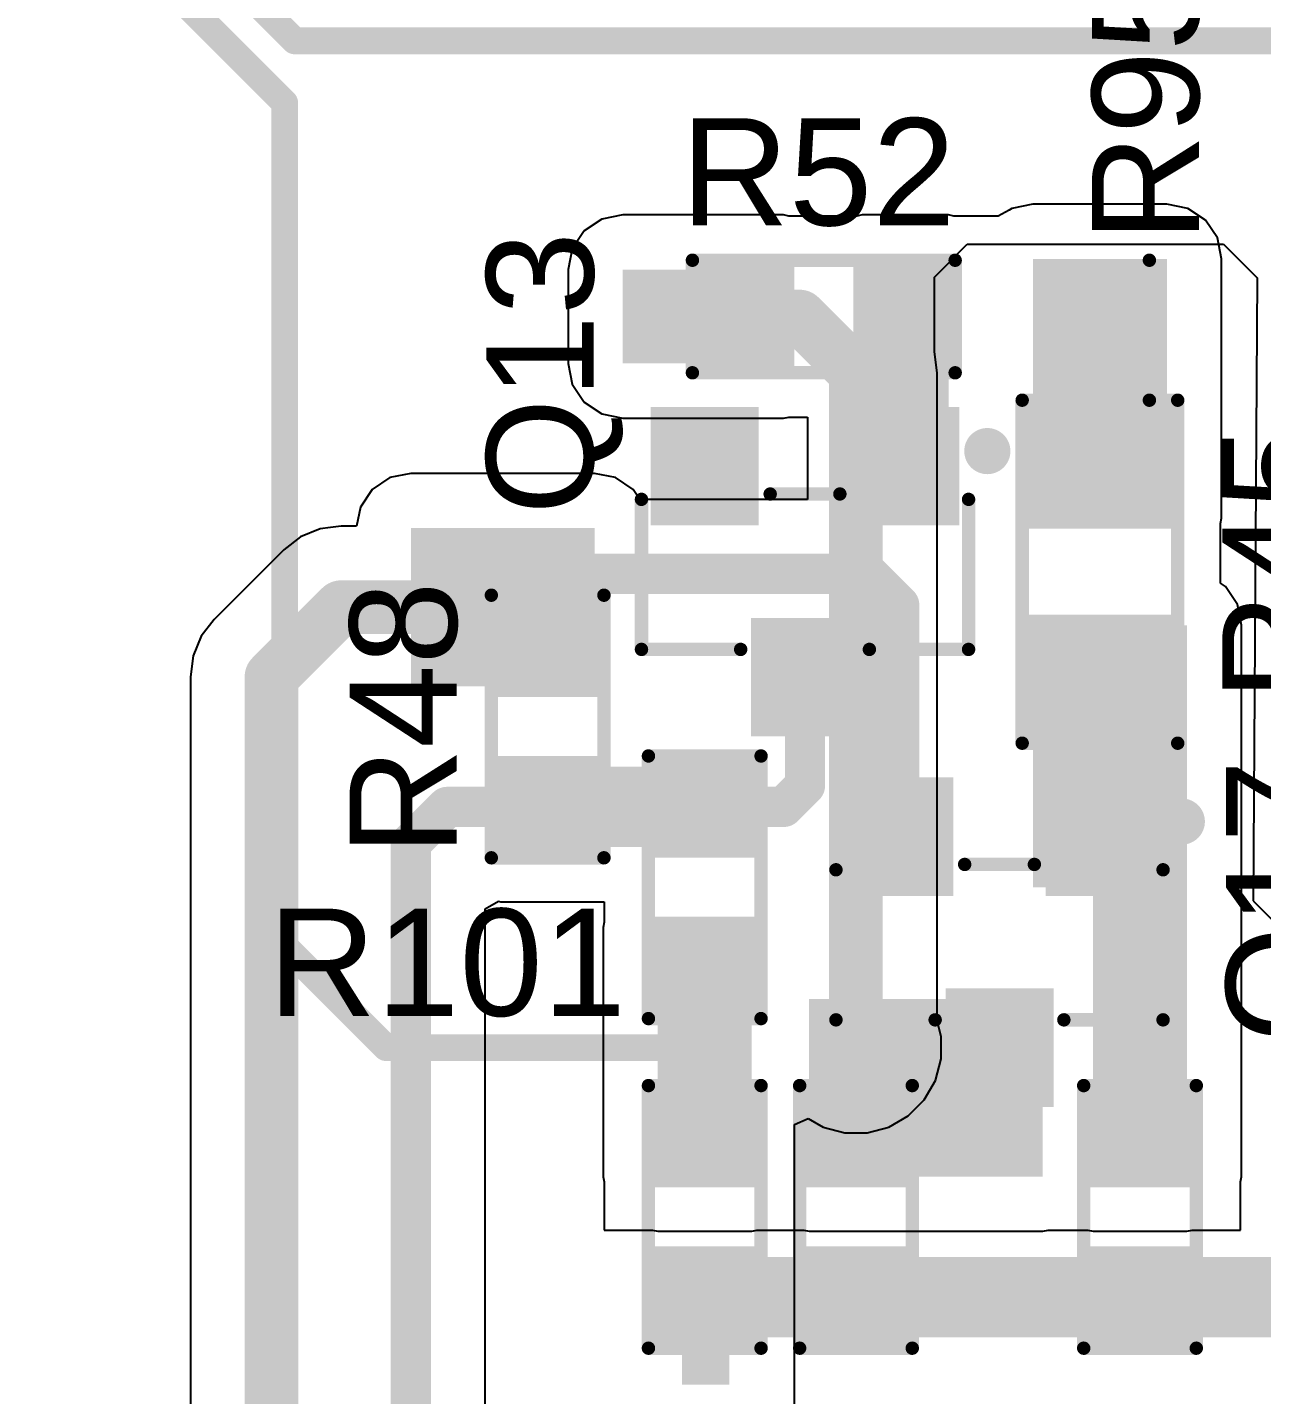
# Model space of a CAD drawing. Header units: millimetres. Extents: x 0 to 214, y 0 to 214.
# Drawn here: x 4.436 to 4.896, y 1.315 to 1.825 of the extents above; entities that cross this region are included whole.
import ezdxf

# ---------------------------------------------------------------- set-up
doc = ezdxf.new("R2010")
doc.units = ezdxf.units.MM
doc.header["$MEASUREMENT"] = 0
for name, color, linetype in [('BottomLayer', 5, 'Continuous'), ('BottomSolder', 6, 'Continuous'), ('TopLayer', 1, 'Continuous'), ('TopOverlay', 2, 'Continuous'), ('TopPaste', 8, 'Continuous'), ('TopSolder', 216, 'Continuous'), ('ViaHoleLayer', 16, 'Continuous')]:
    doc.layers.add(name, color=color, linetype=linetype)
doc.styles.add('Arial', font='', dxfattribs={"height": 0.2})
doc.styles.get('Arial').set_extended_font_data('Arial')

# ---------------------------------------------------------------- blocks, each defined once
blk = doc.blocks.new('RES_0603_263')
at = {"layer": 'TopLayer'}
for points in [[(-0.015, 0.0175), (-0.015, -0.0175), (-0.045, -0.0175), (-0.045, 0.0175)], [(0.045, 0.0175), (0.045, -0.0175), (0.015, -0.0175), (0.015, 0.0175)]]:
    blk.add_hatch(color=1, dxfattribs=at).paths.add_polyline_path(points)
at = {"layer": 'TopPaste'}
for points in [[(-0.015, 0.0175), (-0.015, -0.0175), (-0.045, -0.0175), (-0.045, 0.0175)], [(0.045, 0.0175), (0.045, -0.0175), (0.015, -0.0175), (0.015, 0.0175)]]:
    blk.add_hatch(color=8, dxfattribs=at).paths.add_polyline_path(points)
at = {"layer": 'TopSolder'}
for points in [[(-0.011, 0.0215), (-0.011, -0.0215), (-0.049, -0.0215), (-0.049, 0.0215)], [(0.049, 0.0215), (0.049, -0.0215), (0.011, -0.0215), (0.011, 0.0215)]]:
    blk.add_hatch(color=216, dxfattribs=at).paths.add_polyline_path(points)
at = {"layer": 'TopOverlay', "const_width": 0.005}
for points in [[(-0.049, 0.021), (-0.049, -0.021)], [(-0.049, 0.021), (0.049, 0.021)], [(0.049, 0.021), (0.049, -0.021)], [(-0.049, -0.021), (0.049, -0.021)]]:
    blk.add_lwpolyline(points, dxfattribs=at)
at = {"layer": 'TopOverlay', "const_width": 0.0025}
for points in [[(-0.05025, 0.021, 1), (-0.04775, 0.021, 1)], [(-0.05025, 0.021, 1), (-0.04775, 0.021, 1)], [(0.04775, 0.021, 1), (0.05025, 0.021, 1)], [(0.04775, 0.021, 1), (0.05025, 0.021, 1)], [(-0.05025, -0.021, 1), (-0.04775, -0.021, 1)], [(-0.05025, -0.021, 1), (-0.04775, -0.021, 1)], [(0.04775, -0.021, 1), (0.05025, -0.021, 1)], [(0.04775, -0.021, 1), (0.05025, -0.021, 1)]]:
    blk.add_lwpolyline(points, format="xyb", close=True, dxfattribs=at)
blk = doc.blocks.new('RES_0603_267')
at = {"layer": 'TopLayer'}
for points in [[(-0.015, 0.0175), (-0.015, -0.0175), (-0.045, -0.0175), (-0.045, 0.0175)], [(0.045, 0.0175), (0.045, -0.0175), (0.015, -0.0175), (0.015, 0.0175)]]:
    blk.add_hatch(color=1, dxfattribs=at).paths.add_polyline_path(points)
at = {"layer": 'TopPaste'}
for points in [[(-0.015, 0.0175), (-0.015, -0.0175), (-0.045, -0.0175), (-0.045, 0.0175)], [(0.045, 0.0175), (0.045, -0.0175), (0.015, -0.0175), (0.015, 0.0175)]]:
    blk.add_hatch(color=8, dxfattribs=at).paths.add_polyline_path(points)
at = {"layer": 'TopSolder'}
for points in [[(-0.011, 0.0215), (-0.011, -0.0215), (-0.049, -0.0215), (-0.049, 0.0215)], [(0.049, 0.0215), (0.049, -0.0215), (0.011, -0.0215), (0.011, 0.0215)]]:
    blk.add_hatch(color=216, dxfattribs=at).paths.add_polyline_path(points)
at = {"layer": 'TopOverlay', "const_width": 0.005}
for points in [[(-0.049, -0.021), (-0.049, 0.021)], [(0.049, 0.021), (-0.049, 0.021)], [(0.049, -0.021), (0.049, 0.021)], [(0.049, -0.021), (-0.049, -0.021)]]:
    blk.add_lwpolyline(points, dxfattribs=at)
at = {"layer": 'TopOverlay', "const_width": 0.0025}
for points in [[(-0.05025, 0.021, 1), (-0.04775, 0.021, 1)], [(-0.05025, 0.021, 1), (-0.04775, 0.021, 1)], [(0.04775, 0.021, 1), (0.05025, 0.021, 1)], [(0.04775, 0.021, 1), (0.05025, 0.021, 1)], [(-0.05025, -0.021, 1), (-0.04775, -0.021, 1)], [(-0.05025, -0.021, 1), (-0.04775, -0.021, 1)], [(0.04775, -0.021, 1), (0.05025, -0.021, 1)], [(0.04775, -0.021, 1), (0.05025, -0.021, 1)]]:
    blk.add_lwpolyline(points, format="xyb", close=True, dxfattribs=at)
blk = doc.blocks.new('RES_0805_269')
at = {"layer": 'TopLayer'}
for points in [[(-0.06, 0.025), (-0.02, 0.025), (-0.02, -0.025), (-0.06, -0.025)], [(0.02, 0.025), (0.06, 0.025), (0.06, -0.025), (0.02, -0.025)]]:
    blk.add_hatch(color=1, dxfattribs=at).paths.add_polyline_path(points)
at = {"layer": 'TopPaste'}
for points in [[(-0.06, 0.025), (-0.02, 0.025), (-0.02, -0.025), (-0.06, -0.025)], [(0.02, 0.025), (0.06, 0.025), (0.06, -0.025), (0.02, -0.025)]]:
    blk.add_hatch(color=8, dxfattribs=at).paths.add_polyline_path(points)
at = {"layer": 'TopSolder'}
for points in [[(-0.064, 0.029), (-0.016, 0.029), (-0.016, -0.029), (-0.064, -0.029)], [(0.016, 0.029), (0.064, 0.029), (0.064, -0.029), (0.016, -0.029)]]:
    blk.add_hatch(color=216, dxfattribs=at).paths.add_polyline_path(points)
at = {"layer": 'TopOverlay', "const_width": 0.005}
for points in [[(-0.064, 0.029), (0.064, 0.029)], [(-0.064, 0.029), (-0.064, -0.029)], [(0.064, 0.029), (0.064, -0.029)], [(-0.064, -0.029), (0.064, -0.029)]]:
    blk.add_lwpolyline(points, dxfattribs=at)
at = {"layer": 'TopOverlay', "const_width": 0.0025}
for points in [[(-0.06525, 0.029, 1), (-0.06275, 0.029, 1)], [(-0.06525, 0.029, 1), (-0.06275, 0.029, 1)], [(0.06275, 0.029, 1), (0.06525, 0.029, 1)], [(0.06275, 0.029, 1), (0.06525, 0.029, 1)], [(-0.06525, -0.029, 1), (-0.06275, -0.029, 1)], [(-0.06525, -0.029, 1), (-0.06275, -0.029, 1)], [(0.06275, -0.029, 1), (0.06525, -0.029, 1)], [(0.06275, -0.029, 1), (0.06525, -0.029, 1)]]:
    blk.add_lwpolyline(points, format="xyb", close=True, dxfattribs=at)
blk = doc.blocks.new('RES_0603_273')
at = {"layer": 'TopLayer'}
for points in [[(-0.015, 0.0175), (-0.015, -0.0175), (-0.045, -0.0175), (-0.045, 0.0175)], [(0.045, 0.0175), (0.045, -0.0175), (0.015, -0.0175), (0.015, 0.0175)]]:
    blk.add_hatch(color=1, dxfattribs=at).paths.add_polyline_path(points)
at = {"layer": 'TopPaste'}
for points in [[(-0.015, 0.0175), (-0.015, -0.0175), (-0.045, -0.0175), (-0.045, 0.0175)], [(0.045, 0.0175), (0.045, -0.0175), (0.015, -0.0175), (0.015, 0.0175)]]:
    blk.add_hatch(color=8, dxfattribs=at).paths.add_polyline_path(points)
at = {"layer": 'TopSolder'}
for points in [[(-0.011, 0.0215), (-0.011, -0.0215), (-0.049, -0.0215), (-0.049, 0.0215)], [(0.049, 0.0215), (0.049, -0.0215), (0.011, -0.0215), (0.011, 0.0215)]]:
    blk.add_hatch(color=216, dxfattribs=at).paths.add_polyline_path(points)
at = {"layer": 'TopOverlay', "const_width": 0.005}
for points in [[(-0.049, 0.021), (-0.049, -0.021)], [(-0.049, 0.021), (0.049, 0.021)], [(0.049, 0.021), (0.049, -0.021)], [(-0.049, -0.021), (0.049, -0.021)]]:
    blk.add_lwpolyline(points, dxfattribs=at)
at = {"layer": 'TopOverlay', "const_width": 0.0025}
for points in [[(-0.05025, 0.021, 1), (-0.04775, 0.021, 1)], [(-0.05025, 0.021, 1), (-0.04775, 0.021, 1)], [(0.04775, 0.021, 1), (0.05025, 0.021, 1)], [(0.04775, 0.021, 1), (0.05025, 0.021, 1)], [(-0.05025, -0.021, 1), (-0.04775, -0.021, 1)], [(-0.05025, -0.021, 1), (-0.04775, -0.021, 1)], [(0.04775, -0.021, 1), (0.05025, -0.021, 1)], [(0.04775, -0.021, 1), (0.05025, -0.021, 1)]]:
    blk.add_lwpolyline(points, format="xyb", close=True, dxfattribs=at)
blk = doc.blocks.new('RES_0603_277')
at = {"layer": 'TopLayer'}
for points in [[(-0.015, 0.0175), (-0.015, -0.0175), (-0.045, -0.0175), (-0.045, 0.0175)], [(0.045, 0.0175), (0.045, -0.0175), (0.015, -0.0175), (0.015, 0.0175)]]:
    blk.add_hatch(color=1, dxfattribs=at).paths.add_polyline_path(points)
at = {"layer": 'TopPaste'}
for points in [[(-0.015, 0.0175), (-0.015, -0.0175), (-0.045, -0.0175), (-0.045, 0.0175)], [(0.045, 0.0175), (0.045, -0.0175), (0.015, -0.0175), (0.015, 0.0175)]]:
    blk.add_hatch(color=8, dxfattribs=at).paths.add_polyline_path(points)
at = {"layer": 'TopSolder'}
for points in [[(-0.011, 0.0215), (-0.011, -0.0215), (-0.049, -0.0215), (-0.049, 0.0215)], [(0.049, 0.0215), (0.049, -0.0215), (0.011, -0.0215), (0.011, 0.0215)]]:
    blk.add_hatch(color=216, dxfattribs=at).paths.add_polyline_path(points)
at = {"layer": 'TopOverlay', "const_width": 0.005}
for points in [[(-0.049, 0.021), (-0.049, -0.021)], [(-0.049, 0.021), (0.049, 0.021)], [(0.049, 0.021), (0.049, -0.021)], [(-0.049, -0.021), (0.049, -0.021)]]:
    blk.add_lwpolyline(points, dxfattribs=at)
at = {"layer": 'TopOverlay', "const_width": 0.0025}
for points in [[(-0.05025, 0.021, 1), (-0.04775, 0.021, 1)], [(-0.05025, 0.021, 1), (-0.04775, 0.021, 1)], [(0.04775, 0.021, 1), (0.05025, 0.021, 1)], [(0.04775, 0.021, 1), (0.05025, 0.021, 1)], [(-0.05025, -0.021, 1), (-0.04775, -0.021, 1)], [(-0.05025, -0.021, 1), (-0.04775, -0.021, 1)], [(0.04775, -0.021, 1), (0.05025, -0.021, 1)], [(0.04775, -0.021, 1), (0.05025, -0.021, 1)]]:
    blk.add_lwpolyline(points, format="xyb", close=True, dxfattribs=at)
blk = doc.blocks.new('RES_0603_398')
at = {"layer": 'TopLayer'}
for points in [[(-0.015, 0.0175), (-0.015, -0.0175), (-0.045, -0.0175), (-0.045, 0.0175)], [(0.045, 0.0175), (0.045, -0.0175), (0.015, -0.0175), (0.015, 0.0175)]]:
    blk.add_hatch(color=1, dxfattribs=at).paths.add_polyline_path(points)
at = {"layer": 'TopPaste'}
for points in [[(-0.015, 0.0175), (-0.015, -0.0175), (-0.045, -0.0175), (-0.045, 0.0175)], [(0.045, 0.0175), (0.045, -0.0175), (0.015, -0.0175), (0.015, 0.0175)]]:
    blk.add_hatch(color=8, dxfattribs=at).paths.add_polyline_path(points)
at = {"layer": 'TopSolder'}
for points in [[(-0.011, 0.0215), (-0.011, -0.0215), (-0.049, -0.0215), (-0.049, 0.0215)], [(0.049, 0.0215), (0.049, -0.0215), (0.011, -0.0215), (0.011, 0.0215)]]:
    blk.add_hatch(color=216, dxfattribs=at).paths.add_polyline_path(points)
at = {"layer": 'TopOverlay', "const_width": 0.005}
for points in [[(-0.049, 0.021), (-0.049, -0.021)], [(0.049, 0.021), (-0.049, 0.021)], [(0.049, 0.021), (0.049, -0.021)], [(0.049, -0.021), (-0.049, -0.021)]]:
    blk.add_lwpolyline(points, dxfattribs=at)
at = {"layer": 'TopOverlay', "const_width": 0.0025}
for points in [[(-0.05025, 0.021, 1), (-0.04775, 0.021, 1)], [(-0.05025, 0.021, 1), (-0.04775, 0.021, 1)], [(0.04775, 0.021, 1), (0.05025, 0.021, 1)], [(0.04775, 0.021, 1), (0.05025, 0.021, 1)], [(-0.05025, -0.021, 1), (-0.04775, -0.021, 1)], [(-0.05025, -0.021, 1), (-0.04775, -0.021, 1)], [(0.04775, -0.021, 1), (0.05025, -0.021, 1)], [(0.04775, -0.021, 1), (0.05025, -0.021, 1)]]:
    blk.add_lwpolyline(points, format="xyb", close=True, dxfattribs=at)
blk = doc.blocks.new('RES_0603_402')
at = {"layer": 'TopLayer'}
for points in [[(-0.015, 0.0175), (-0.015, -0.0175), (-0.045, -0.0175), (-0.045, 0.0175)], [(0.045, 0.0175), (0.045, -0.0175), (0.015, -0.0175), (0.015, 0.0175)]]:
    blk.add_hatch(color=1, dxfattribs=at).paths.add_polyline_path(points)
at = {"layer": 'TopPaste'}
for points in [[(-0.015, 0.0175), (-0.015, -0.0175), (-0.045, -0.0175), (-0.045, 0.0175)], [(0.045, 0.0175), (0.045, -0.0175), (0.015, -0.0175), (0.015, 0.0175)]]:
    blk.add_hatch(color=8, dxfattribs=at).paths.add_polyline_path(points)
at = {"layer": 'TopSolder'}
for points in [[(-0.011, 0.0215), (-0.011, -0.0215), (-0.049, -0.0215), (-0.049, 0.0215)], [(0.049, 0.0215), (0.049, -0.0215), (0.011, -0.0215), (0.011, 0.0215)]]:
    blk.add_hatch(color=216, dxfattribs=at).paths.add_polyline_path(points)
at = {"layer": 'TopOverlay', "const_width": 0.005}
for points in [[(-0.049, 0.021), (-0.049, -0.021)], [(-0.049, 0.021), (0.049, 0.021)], [(0.049, 0.021), (0.049, -0.021)], [(-0.049, -0.021), (0.049, -0.021)]]:
    blk.add_lwpolyline(points, dxfattribs=at)
at = {"layer": 'TopOverlay', "const_width": 0.0025}
for points in [[(-0.05025, 0.021, 1), (-0.04775, 0.021, 1)], [(-0.05025, 0.021, 1), (-0.04775, 0.021, 1)], [(0.04775, 0.021, 1), (0.05025, 0.021, 1)], [(0.04775, 0.021, 1), (0.05025, 0.021, 1)], [(-0.05025, -0.021, 1), (-0.04775, -0.021, 1)], [(-0.05025, -0.021, 1), (-0.04775, -0.021, 1)], [(0.04775, -0.021, 1), (0.05025, -0.021, 1)], [(0.04775, -0.021, 1), (0.05025, -0.021, 1)]]:
    blk.add_lwpolyline(points, format="xyb", close=True, dxfattribs=at)
blk = doc.blocks.new('SOT_23_429')
at = {"layer": 'TopLayer'}
for points in [[(-0.01614, 0.05748), (0.01614, 0.05748), (0.01614, 0.02126), (-0.01614, 0.02126)], [(-0.05354, -0.02126), (-0.02126, -0.02126), (-0.02126, -0.05748), (-0.05354, -0.05748)], [(0.02126, -0.02126), (0.05354, -0.02126), (0.05354, -0.05748), (0.02126, -0.05748)]]:
    blk.add_hatch(color=1, dxfattribs=at).paths.add_polyline_path(points)
at = {"layer": 'TopPaste'}
for points in [[(-0.01614, 0.05748), (0.01614, 0.05748), (0.01614, 0.02126), (-0.01614, 0.02126)], [(-0.05354, -0.02126), (-0.02126, -0.02126), (-0.02126, -0.05748), (-0.05354, -0.05748)], [(0.02126, -0.02126), (0.05354, -0.02126), (0.05354, -0.05748), (0.02126, -0.05748)]]:
    blk.add_hatch(color=8, dxfattribs=at).paths.add_polyline_path(points)
at = {"layer": 'TopSolder'}
for points in [[(-0.02014, 0.06148), (0.02014, 0.06148), (0.02014, 0.01726), (-0.02014, 0.01726)], [(-0.05754, -0.01726), (-0.01726, -0.01726), (-0.01726, -0.06148), (-0.05754, -0.06148)], [(0.01726, -0.01726), (0.05754, -0.01726), (0.05754, -0.06148), (0.01726, -0.06148)]]:
    blk.add_hatch(color=216, dxfattribs=at).paths.add_polyline_path(points)
at = {"layer": 'TopOverlay', "const_width": 0.005}
for points in [[(-0.061, 0.029), (-0.061, -0.027)], [(-0.024, 0.029), (-0.061, 0.029)], [(0.061, 0.029), (0.024, 0.029)], [(0.061, 0.029), (0.061, -0.027)], [(0.013, -0.029), (-0.013, -0.029)]]:
    blk.add_lwpolyline(points, dxfattribs=at)
at = {"layer": 'TopOverlay'}
for points, const_width in [([(-0.06225, 0.029, 1), (-0.05975, 0.029, 1)], 0.0025), ([(-0.06225, 0.029, 1), (-0.05975, 0.029, 1)], 0.0025), ([(-0.02525, 0.029, 1), (-0.02275, 0.029, 1)], 0.0025), ([(0.02275, 0.029, 1), (0.02525, 0.029, 1)], 0.0025), ([(0.05975, 0.029, 1), (0.06225, 0.029, 1)], 0.0025), ([(0.05975, 0.029, 1), (0.06225, 0.029, 1)], 0.0025), ([(-0.06225, -0.027, 1), (-0.05975, -0.027, 1)], 0.0025), ([(0.05975, -0.027, 1), (0.06225, -0.027, 1)], 0.0025), ([(-0.01425, -0.029, 1), (-0.01175, -0.029, 1)], 0.0025), ([(0.01175, -0.029, 1), (0.01425, -0.029, 1)], 0.0025), ([(-0.06439, -0.045, 1), (-0.07161, -0.045, 1)], 0.01), ([(-0.07411, -0.045, 1), (-0.06911, -0.045, 1)], 0.005), ([(-0.06689, -0.045, 1), (-0.06189, -0.045, 1)], 0.005)]:
    blk.add_lwpolyline(points, format="xyb", close=True, dxfattribs=dict(at, const_width=const_width))
blk = doc.blocks.new('SOT_23_432')
at = {"layer": 'TopLayer'}
for points in [[(-0.01614, 0.05748), (0.01614, 0.05748), (0.01614, 0.02126), (-0.01614, 0.02126)], [(-0.05354, -0.02126), (-0.02126, -0.02126), (-0.02126, -0.05748), (-0.05354, -0.05748)], [(0.02126, -0.02126), (0.05354, -0.02126), (0.05354, -0.05748), (0.02126, -0.05748)]]:
    blk.add_hatch(color=1, dxfattribs=at).paths.add_polyline_path(points)
at = {"layer": 'TopPaste'}
for points in [[(-0.01614, 0.05748), (0.01614, 0.05748), (0.01614, 0.02126), (-0.01614, 0.02126)], [(-0.05354, -0.02126), (-0.02126, -0.02126), (-0.02126, -0.05748), (-0.05354, -0.05748)], [(0.02126, -0.02126), (0.05354, -0.02126), (0.05354, -0.05748), (0.02126, -0.05748)]]:
    blk.add_hatch(color=8, dxfattribs=at).paths.add_polyline_path(points)
at = {"layer": 'TopSolder'}
for points in [[(-0.02014, 0.06148), (0.02014, 0.06148), (0.02014, 0.01726), (-0.02014, 0.01726)], [(-0.05754, -0.01726), (-0.01726, -0.01726), (-0.01726, -0.06148), (-0.05754, -0.06148)], [(0.01726, -0.01726), (0.05754, -0.01726), (0.05754, -0.06148), (0.01726, -0.06148)]]:
    blk.add_hatch(color=216, dxfattribs=at).paths.add_polyline_path(points)
at = {"layer": 'TopOverlay', "const_width": 0.005}
for points in [[(-0.024, 0.029), (-0.061, 0.029)], [(-0.061, 0.029), (-0.061, -0.027)], [(0.061, 0.029), (0.024, 0.029)], [(0.061, 0.029), (0.061, -0.027)], [(0.013, -0.029), (-0.013, -0.029)]]:
    blk.add_lwpolyline(points, dxfattribs=at)
at = {"layer": 'TopOverlay'}
for points, const_width in [([(-0.06225, 0.029, 1), (-0.05975, 0.029, 1)], 0.0025), ([(-0.06225, 0.029, 1), (-0.05975, 0.029, 1)], 0.0025), ([(-0.02525, 0.029, 1), (-0.02275, 0.029, 1)], 0.0025), ([(0.02275, 0.029, 1), (0.02525, 0.029, 1)], 0.0025), ([(0.05975, 0.029, 1), (0.06225, 0.029, 1)], 0.0025), ([(0.05975, 0.029, 1), (0.06225, 0.029, 1)], 0.0025), ([(-0.06225, -0.027, 1), (-0.05975, -0.027, 1)], 0.0025), ([(0.05975, -0.027, 1), (0.06225, -0.027, 1)], 0.0025), ([(-0.01425, -0.029, 1), (-0.01175, -0.029, 1)], 0.0025), ([(0.01175, -0.029, 1), (0.01425, -0.029, 1)], 0.0025), ([(-0.06439, -0.045, 1), (-0.07161, -0.045, 1)], 0.01), ([(-0.07411, -0.045, 1), (-0.06911, -0.045, 1)], 0.005), ([(-0.06689, -0.045, 1), (-0.06189, -0.045, 1)], 0.005)]:
    blk.add_lwpolyline(points, format="xyb", close=True, dxfattribs=dict(at, const_width=const_width))

msp = doc.modelspace()

# ---------------------------------------------------------------- hatches: boundary and pattern name
at = {"layer": 'BottomLayer'}
h = msp.add_hatch(color=5, dxfattribs=at)
edge = h.paths.add_edge_path()
edge.add_arc((4.67232, 1.71703), 0.01181, 0, 360)
h = msp.add_hatch(color=5, dxfattribs=at)
edge = h.paths.add_edge_path()
edge.add_arc((4.83431, 1.71753), 0.01181, 0, 360)
h = msp.add_hatch(color=5, dxfattribs=at)
edge = h.paths.add_edge_path()
edge.add_arc((4.68847, 1.44419), 0.01181, 0, 360)
h = msp.add_hatch(color=5, dxfattribs=at)
edge = h.paths.add_edge_path()
edge.add_arc((4.74487, 1.44419), 0.01181, 0, 360)
at = {"layer": 'BottomSolder'}
h = msp.add_hatch(color=6, dxfattribs=at)
edge = h.paths.add_edge_path()
edge.add_arc((4.67232, 1.71703), 0.00591, 0, 360)
h = msp.add_hatch(color=6, dxfattribs=at)
edge = h.paths.add_edge_path()
edge.add_arc((4.83431, 1.71753), 0.00591, 0, 360)
h = msp.add_hatch(color=6, dxfattribs=at)
edge = h.paths.add_edge_path()
edge.add_arc((4.68847, 1.44419), 0.00591, 0, 360)
h = msp.add_hatch(color=6, dxfattribs=at)
edge = h.paths.add_edge_path()
edge.add_arc((4.74487, 1.44419), 0.00591, 0, 360)
at = {"layer": 'TopLayer'}
for points in [[(4.81087, 1.6418), (4.86087, 1.6418), (4.86087, 1.73853), (4.81087, 1.73853)], [(4.65787, 1.69953), (4.71787, 1.69953), (4.71787, 1.73453), (4.65787, 1.73453)], [(4.74713, 1.64306), (4.77941, 1.64306), (4.77941, 1.73453), (4.74713, 1.73453)], [(4.57887, 1.57903), (4.64737, 1.57903), (4.64737, 1.6381), (4.57887, 1.6381)], [(4.61237, 1.57903), (4.64737, 1.57903), (4.64737, 1.62503), (4.61237, 1.62503)], [(4.81087, 1.50403), (4.86831, 1.50403), (4.86831, 1.6018), (4.81087, 1.6018)], [(4.61237, 1.51903), (4.70597, 1.51903), (4.70597, 1.54903), (4.61237, 1.54903)], [(4.83331, 1.39603), (4.86831, 1.39603), (4.86831, 1.54104), (4.83331, 1.54104)], [(4.67097, 1.39603), (4.70597, 1.39603), (4.70597, 1.48903), (4.67097, 1.48903)], [(4.72737, 1.39603), (4.81455, 1.39603), (4.81455, 1.4623), (4.72737, 1.4623)], [(4.67097, 1.33603), (4.99737, 1.33603), (4.99737, 1.36603), (4.67097, 1.36603)], [(4.67999, 1.3494), (4.67999, 1.31838), (4.6977, 1.31838), (4.6977, 1.3494)]]:
    msp.add_hatch(color=1, dxfattribs=at).paths.add_polyline_path(points)
h = msp.add_hatch(color=1, dxfattribs=at)
edge = h.paths.add_edge_path()
edge.add_arc((4.67232, 1.71703), 0.01181, 0, 360)
h = msp.add_hatch(color=1, dxfattribs=at)
edge = h.paths.add_edge_path()
edge.add_arc((4.83431, 1.71753), 0.01181, 0, 360)
h = msp.add_hatch(color=1, dxfattribs=at)
edge = h.paths.add_edge_path()
edge.add_arc((4.68847, 1.44419), 0.01181, 0, 360)
h = msp.add_hatch(color=1, dxfattribs=at)
edge = h.paths.add_edge_path()
edge.add_arc((4.74487, 1.44419), 0.01181, 0, 360)
at = {"layer": 'TopSolder'}
h = msp.add_hatch(color=216, dxfattribs=at)
edge = h.paths.add_edge_path()
edge.add_arc((4.67232, 1.71703), 0.00591, 0, 360)
h = msp.add_hatch(color=216, dxfattribs=at)
edge = h.paths.add_edge_path()
edge.add_arc((4.83431, 1.71753), 0.00591, 0, 360)
h = msp.add_hatch(color=216, dxfattribs=at)
edge = h.paths.add_edge_path()
edge.add_arc((4.68847, 1.44419), 0.00591, 0, 360)
h = msp.add_hatch(color=216, dxfattribs=at)
edge = h.paths.add_edge_path()
edge.add_arc((4.74487, 1.44419), 0.00591, 0, 360)
at = {"layer": 'ViaHoleLayer'}
h = msp.add_hatch(color=16, dxfattribs=at)
edge = h.paths.add_edge_path()
edge.add_arc((4.67232, 1.71703), 0.00591, 0, 360)
h = msp.add_hatch(color=16, dxfattribs=at)
edge = h.paths.add_edge_path()
edge.add_arc((4.83431, 1.71753), 0.00591, 0, 360)
h = msp.add_hatch(color=16, dxfattribs=at)
edge = h.paths.add_edge_path()
edge.add_arc((4.68847, 1.44419), 0.00591, 0, 360)
h = msp.add_hatch(color=16, dxfattribs=at)
edge = h.paths.add_edge_path()
edge.add_arc((4.74487, 1.44419), 0.00591, 0, 360)

# ---------------------------------------------------------------- linework, layer by layer
at = {"layer": 'BottomLayer'}
for p, q in [((4.7741, 1.73172), (4.78638, 1.744)), ((4.78638, 1.744), (4.882, 1.744)), ((4.882, 1.744), (4.89453, 1.73147)), ((4.7741, 1.70387), (4.7741, 1.73172)), ((4.89453, 1.73147), (4.893, 1.499)), ((4.77513, 1.69603), (4.7741, 1.70387)), ((4.77513, 1.45417), (4.77513, 1.69603)), ((4.893, 1.499), (4.91, 1.482)), ((4.77668, 1.44837), (4.77513, 1.45417)), ((4.77668, 1.44), (4.77668, 1.44837)), ((4.77451, 1.43191), (4.77668, 1.44)), ((4.77032, 1.42465), (4.77451, 1.43191)), ((4.7644, 1.41873), (4.77032, 1.42465)), ((4.75715, 1.41454), (4.7644, 1.41873)), ((4.722, 1.41549), (4.727, 1.41777)), ((4.722, 0.9783), (4.722, 1.41549)), ((4.727, 1.41777), (4.73259, 1.41454)), ((4.73259, 1.41454), (4.74068, 1.41237)), ((4.74906, 1.41237), (4.75715, 1.41454)), ((4.74068, 1.41237), (4.74906, 1.41237))]:
    msp.add_line(p, q, dxfattribs=at)
for points, const_width in [([(4.45782, 1.89761), (4.53553, 1.81989)], 0.01), ([(4.44082, 1.88778), (4.53177, 1.79683)], 0.01), ([(4.53553, 1.81989), (4.94225, 1.81989)], 0.01), ([(4.53177, 1.48206), (4.53177, 1.79683)], 0.01), ([(4.67232, 1.71703), (4.72387, 1.71703)], 0.02), ([(4.72387, 1.71703), (4.74487, 1.69603)], 0.02), ([(4.74487, 1.44419), (4.74487, 1.69603)], 0.02), ([(4.53177, 1.48206), (4.56964, 1.44419)], 0.01), ([(4.56964, 1.44419), (4.68847, 1.44419)], 0.01)]:
    msp.add_lwpolyline(points, dxfattribs=dict(at, const_width=const_width))
for points, const_width in [([(4.53303, 1.81989, 1), (4.53803, 1.81989, 1)], 0.005), ([(4.53303, 1.81989, 1), (4.53803, 1.81989, 1)], 0.005), ([(4.52927, 1.79683, 1), (4.53427, 1.79683, 1)], 0.005), ([(4.52927, 1.79683, 1), (4.53427, 1.79683, 1)], 0.005), ([(4.66732, 1.71703, 1), (4.67732, 1.71703, 1)], 0.01), ([(4.71887, 1.71703, 1), (4.72887, 1.71703, 1)], 0.01), ([(4.71887, 1.71703, 1), (4.72887, 1.71703, 1)], 0.01), ([(4.73987, 1.69603, 1), (4.74987, 1.69603, 1)], 0.01), ([(4.73987, 1.69603, 1), (4.74987, 1.69603, 1)], 0.01), ([(4.52927, 1.48206, 1), (4.53427, 1.48206, 1)], 0.005), ([(4.52927, 1.48206, 1), (4.53427, 1.48206, 1)], 0.005), ([(4.56714, 1.44419, 1), (4.57214, 1.44419, 1)], 0.005), ([(4.56714, 1.44419, 1), (4.57214, 1.44419, 1)], 0.005), ([(4.68597, 1.44419, 1), (4.69097, 1.44419, 1)], 0.005), ([(4.73987, 1.44419, 1), (4.74987, 1.44419, 1)], 0.01)]:
    msp.add_lwpolyline(points, format="xyb", close=True, dxfattribs=dict(at, const_width=const_width))
at = {"layer": 'TopLayer'}
for p, q in [((4.802, 1.75667), (4.79787, 1.75453)), ((4.80306, 1.75737), (4.802, 1.75667)), ((4.81087, 1.75893), (4.80306, 1.75737)), ((4.86087, 1.75893), (4.81087, 1.75893)), ((4.86867, 1.75737), (4.86087, 1.75893)), ((4.87529, 1.75295), (4.86867, 1.75737)), ((4.65006, 1.75337), (4.64345, 1.74895)), ((4.65787, 1.75493), (4.65006, 1.75337)), ((4.71787, 1.75493), (4.65787, 1.75493)), ((4.71984, 1.75453), (4.71787, 1.75493)), ((4.74516, 1.75453), (4.71984, 1.75453)), ((4.74713, 1.75493), (4.74516, 1.75453)), ((4.77941, 1.75493), (4.74713, 1.75493)), ((4.78138, 1.75453), (4.77941, 1.75493)), ((4.79787, 1.75453), (4.78138, 1.75453)), ((4.79787, 1.75453), (4.79787, 1.75453)), ((4.79787, 1.75453), (4.79787, 1.75453)), ((4.87971, 1.74634), (4.87529, 1.75295)), ((4.64345, 1.74895), (4.63903, 1.74234)), ((4.88126, 1.73853), (4.87971, 1.74634)), ((4.63903, 1.74234), (4.63748, 1.73453)), ((4.88126, 1.6418), (4.88126, 1.73853)), ((4.63748, 1.73453), (4.63748, 1.69953)), ((4.63748, 1.69953), (4.63903, 1.69173)), ((4.63903, 1.69173), (4.64345, 1.68512)), ((4.64345, 1.68512), (4.65006, 1.68069)), ((4.65006, 1.68069), (4.65787, 1.67914)), ((4.65787, 1.67914), (4.71787, 1.67914)), ((4.71787, 1.67914), (4.71984, 1.67953)), ((4.71984, 1.67953), (4.72674, 1.67953)), ((4.72674, 1.67953), (4.72674, 1.64877)), ((4.57887, 1.65849), (4.57106, 1.65694)), ((4.64737, 1.65849), (4.57887, 1.65849)), ((4.65517, 1.65694), (4.64737, 1.65849)), ((4.57106, 1.65694), (4.56445, 1.65252)), ((4.66179, 1.65252), (4.65517, 1.65694)), ((4.56445, 1.65252), (4.56003, 1.6459)), ((4.66429, 1.64877), (4.66179, 1.65252)), ((4.72674, 1.64877), (4.66429, 1.64877)), ((4.56003, 1.6459), (4.55862, 1.63882)), ((4.54891, 1.63831), (4.54499, 1.63779)), ((4.55282, 1.63882), (4.54891, 1.63831)), ((4.55862, 1.63882), (4.55282, 1.63882)), ((4.55282, 1.63882), (4.55282, 1.63882)), ((4.88087, 1.63983), (4.88126, 1.6418)), ((4.88087, 1.61746), (4.88087, 1.63983)), ((4.53769, 1.63477), (4.53143, 1.62996)), ((4.54499, 1.63779), (4.53769, 1.63477)), ((4.53143, 1.62996), (4.50547, 1.60401)), ((4.88273, 1.61622), (4.88087, 1.61746)), ((4.88715, 1.6096), (4.88273, 1.61622)), ((4.8887, 1.6018), (4.88715, 1.6096)), ((4.50547, 1.60401), (4.50066, 1.59774)), ((4.50066, 1.59774), (4.49764, 1.59044)), ((4.8887, 1.54104), (4.8887, 1.6018)), ((4.49764, 1.59044), (4.49661, 1.58261)), ((4.49661, 1.58261), (4.49661, 1.30245)), ((4.8887, 1.39603), (4.8887, 1.54104)), ((4.6066, 1.49601), (4.6116, 1.49879)), ((4.6066, 1.29464), (4.6066, 1.49601)), ((4.6116, 1.49879), (4.61237, 1.49864)), ((4.61237, 1.49864), (4.65097, 1.49864)), ((4.65097, 1.49864), (4.65097, 1.491)), ((4.65097, 1.491), (4.65057, 1.48903)), ((4.65057, 1.48903), (4.65057, 1.39603)), ((4.65057, 1.39603), (4.65097, 1.39406)), ((4.65097, 1.39406), (4.65097, 1.37603)), ((4.88831, 1.39406), (4.8887, 1.39603)), ((4.88831, 1.37603), (4.88831, 1.39406)), ((4.65097, 1.37603), (4.669, 1.37603)), ((4.669, 1.37603), (4.67097, 1.37564)), ((4.67097, 1.37564), (4.70597, 1.37564)), ((4.70597, 1.37564), (4.70794, 1.37603)), ((4.70794, 1.37603), (4.7254, 1.37603)), ((4.7254, 1.37603), (4.72737, 1.37564)), ((4.72737, 1.37564), (4.81455, 1.37564)), ((4.81455, 1.37564), (4.81652, 1.37603)), ((4.81652, 1.37603), (4.83134, 1.37603)), ((4.83134, 1.37603), (4.83331, 1.37564)), ((4.83331, 1.37564), (4.86831, 1.37564)), ((4.86831, 1.37564), (4.87028, 1.37603)), ((4.87028, 1.37603), (4.88831, 1.37603))]:
    msp.add_line(p, q, dxfattribs=at)
for points, const_width in [([(4.61399, 1.62103), (4.74929, 1.62103)], 0.015), ([(4.74929, 1.62103), (4.76101, 1.60932)], 0.015), ([(4.61399, 1.60992), (4.61399, 1.62103)], 0.01), ([(4.52687, 1.58261), (4.55282, 1.60857)], 0.02), ([(4.55282, 1.60857), (4.61312, 1.60857)], 0.02), ([(4.61399, 1.60992), (4.62987, 1.59403)], 0.01), ([(4.76101, 1.52293), (4.76101, 1.60932)], 0.015), ([(4.52687, 0.96204), (4.52687, 1.58261)], 0.02), ([(4.72587, 1.54203), (4.72587, 1.58243)], 0.015), ([(4.71787, 1.53403), (4.72587, 1.54203)], 0.015), ([(4.57887, 1.52051), (4.5924, 1.53403)], 0.015), ([(4.5924, 1.53403), (4.62987, 1.53403)], 0.015), ([(4.6234, 1.53432), (4.66087, 1.53432)], 0.015), ([(4.68847, 1.53403), (4.71787, 1.53403)], 0.015), ([(4.57887, 1.28315), (4.57887, 1.52051)], 0.015)]:
    msp.add_lwpolyline(points, dxfattribs=dict(at, const_width=const_width))
for points, const_width in [([(4.61024, 1.62103, 1), (4.61774, 1.62103, 1)], 0.0075), ([(4.74554, 1.62103, 1), (4.75304, 1.62103, 1)], 0.0075), ([(4.74554, 1.62103, 1), (4.75304, 1.62103, 1)], 0.0075), ([(4.61149, 1.62103, 1), (4.61649, 1.62103, 1)], 0.005), ([(4.54782, 1.60857, 1), (4.55782, 1.60857, 1)], 0.01), ([(4.54782, 1.60857, 1), (4.55782, 1.60857, 1)], 0.01), ([(4.60812, 1.60857, 1), (4.61812, 1.60857, 1)], 0.01), ([(4.61149, 1.60992, 1), (4.61649, 1.60992, 1)], 0.005), ([(4.61149, 1.60992, 1), (4.61649, 1.60992, 1)], 0.005), ([(4.75726, 1.60932, 1), (4.76476, 1.60932, 1)], 0.0075), ([(4.75726, 1.60932, 1), (4.76476, 1.60932, 1)], 0.0075), ([(4.62737, 1.59403, 1), (4.63237, 1.59403, 1)], 0.005), ([(4.52187, 1.58261, 1), (4.53187, 1.58261, 1)], 0.01), ([(4.52187, 1.58261, 1), (4.53187, 1.58261, 1)], 0.01), ([(4.72212, 1.58243, 1), (4.72962, 1.58243, 1)], 0.0075), ([(4.72212, 1.54203, 1), (4.72962, 1.54203, 1)], 0.0075), ([(4.72212, 1.54203, 1), (4.72962, 1.54203, 1)], 0.0075), ([(4.58865, 1.53403, 1), (4.59615, 1.53403, 1)], 0.0075), ([(4.58865, 1.53403, 1), (4.59615, 1.53403, 1)], 0.0075), ([(4.61965, 1.53432, 1), (4.62715, 1.53432, 1)], 0.0075), ([(4.62612, 1.53403, 1), (4.63362, 1.53403, 1)], 0.0075), ([(4.65712, 1.53432, 1), (4.66462, 1.53432, 1)], 0.0075), ([(4.68472, 1.53403, 1), (4.69222, 1.53403, 1)], 0.0075), ([(4.71412, 1.53403, 1), (4.72162, 1.53403, 1)], 0.0075), ([(4.71412, 1.53403, 1), (4.72162, 1.53403, 1)], 0.0075), ([(4.57512, 1.52051, 1), (4.58262, 1.52051, 1)], 0.0075), ([(4.57512, 1.52051, 1), (4.58262, 1.52051, 1)], 0.0075), ([(4.75726, 1.52293, 1), (4.76476, 1.52293, 1)], 0.0075)]:
    msp.add_lwpolyline(points, format="xyb", close=True, dxfattribs=dict(at, const_width=const_width))
at = {"layer": 'TopOverlay', "const_width": 0.005}
msp.add_lwpolyline([(4.85431, 1.6858), (4.85431, 1.73803)], dxfattribs=at)
at = {"layer": 'TopOverlay', "const_width": 0.0025}
for points in [[(4.85306, 1.73803, 1), (4.85556, 1.73803, 1)], [(4.85306, 1.6858, 1), (4.85556, 1.6858, 1)]]:
    msp.add_lwpolyline(points, format="xyb", close=True, dxfattribs=at)

# ---------------------------------------------------------------- block references
for name, p, rotation in [('RES_0603_398', (4.73287, 1.71703), 180), ('RES_0805_269', (4.83587, 1.6218), 90), ('SOT_23_432', (4.72587, 1.6218), 180), ('RES_0603_402', (4.62987, 1.56403), 90), ('RES_0603_263', (4.68847, 1.50403), 90), ('SOT_23_429', (4.79841, 1.48356), 180), ('RES_0603_273', (4.68847, 1.38103), 90), ('RES_0603_277', (4.74487, 1.38103), 90), ('RES_0603_267', (4.85081, 1.38103), 270)]:
    msp.add_blockref(name, p, dxfattribs=dict(rotation=rotation))

# ---------------------------------------------------------------- texts
at = {"layer": 'TopOverlay', "style": 'Arial'}
for s, p in [('R95', (4.87286, 1.74472)), ('Q13', (4.64699, 1.64302)), ('R45', (4.92147, 1.57353)), ('R48', (4.59599, 1.51568)), ('Q17', (4.92286, 1.44605))]:
    msp.add_text(s, height=0.04, rotation=90, dxfattribs=at).set_placement(p)
for s, p in [('R52', (4.67955, 1.75104)), ('R101', (4.52555, 1.45604))]:
    msp.add_text(s, height=0.04, dxfattribs=at).set_placement(p)

doc.saveas('drawing.dxf')
